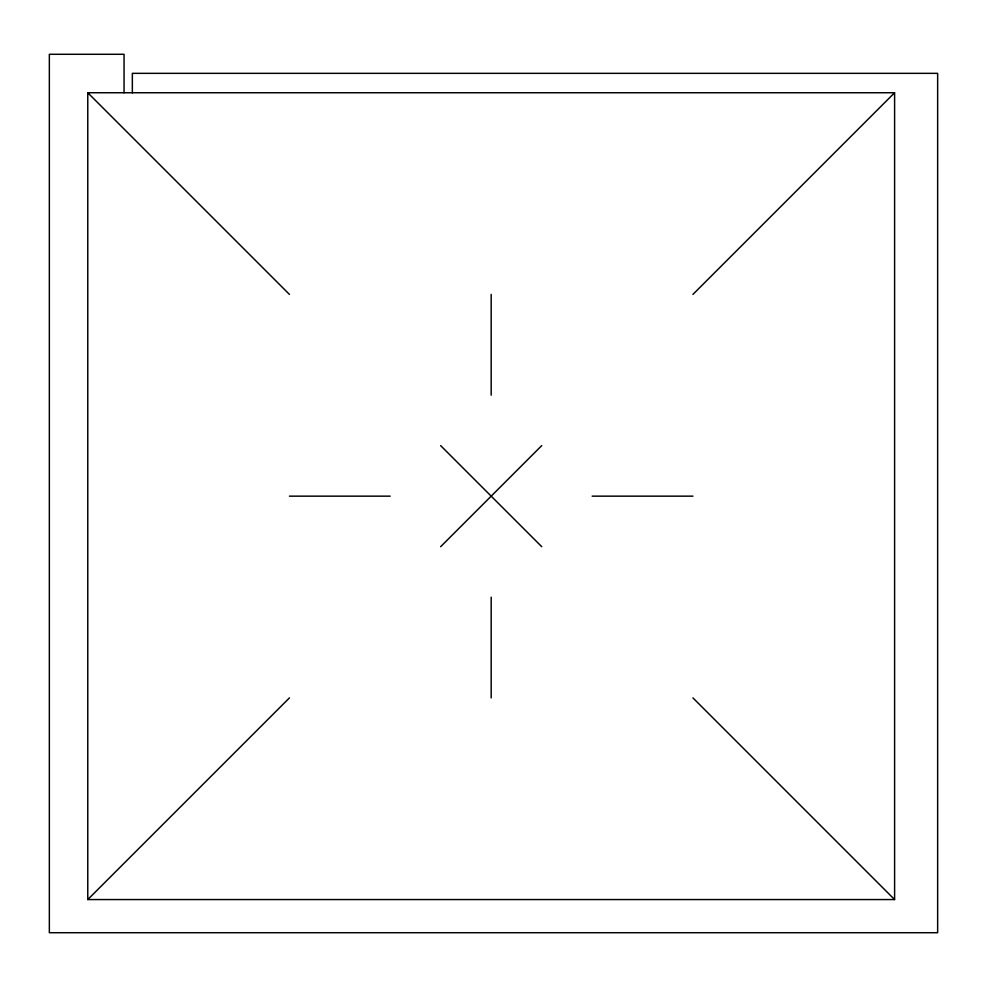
<?xml version="1.0" encoding="UTF-8"?>
<svg xmlns="http://www.w3.org/2000/svg" width="987" height="987" viewBox="0 0 987 987"><rect width="100%" height="100%" fill="white"/><g stroke="black" fill="none" stroke-linecap="round" stroke-linejoin="round"><path stroke-width="1.48" d="M87.769 899.564L87.769 92.741L894.604 92.741L894.604 899.564L87.769 899.564L289.45 697.883M440.621 546.712L541.752 445.593M692.923 294.422L894.567 92.766M289.413 496.153L390.198 496.153M592.163 496.153L692.948 496.153M894.567 899.539L692.923 697.883M87.769 92.741L289.45 294.422M440.621 445.593L541.752 546.712M491.181 294.385L491.181 395.17M491.181 597.135L491.181 697.92M132.344 92.877L132.344 73.346L937.65 73.346L937.65 932.715L49.35 932.715L49.35 54.285L124.054 54.285L124.054 92.827"/></g></svg>
